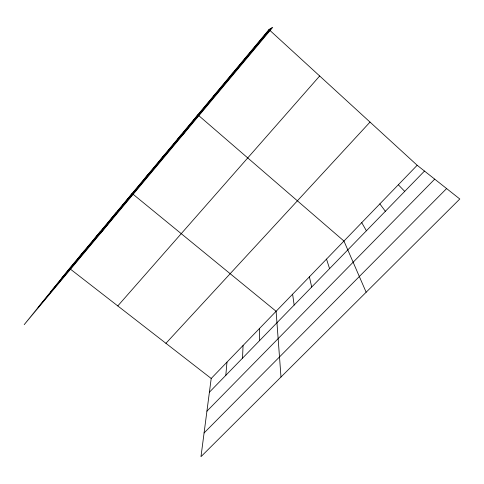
<?xml version="1.0" encoding="UTF-8"?>
<svg xmlns="http://www.w3.org/2000/svg" width="484" height="484" viewBox="0 0 484 484"><rect width="100%" height="100%" fill="white"/><g stroke="black" fill="none" stroke-linecap="round" stroke-linejoin="round"><path stroke-width="0.73" d="M242.532 358.136L243.053 345.497M225.81 375.33L226.978 362.135M417.172 165.268L211.199 378.47L200.981 456.672L459.8 198.997L417.172 165.268L268.995 29.578L69.527 268.451L24.2 324.649L272.74 27.328L268.995 29.578M250.409 52.211L250.651 51.546M231.606 74.73L232.683 73.066M213.196 96.776L215.077 94.15M182.274 135.55L197.829 114.811L343.961 241.05L366.146 292.239M177.513 139.495L180.913 135.06M160.222 160.192L164.336 154.916M143.282 180.478L148.074 174.385M100.545 233.318L132.132 193.485L276.104 311.285L280.992 377.012M109.922 220.42L116.021 212.778M93.503 240.076L100.218 231.697M77.416 259.339L84.724 250.252M61.643 278.221L269.63 29.197M50.705 291.791L270.526 28.659M38.061 307.467L271.572 28.03M117.793 305.93L319.676 75.988M165.933 343.319L370.024 122.089M209.409 392.197L424.486 171.058M206.928 411.164L434.705 179.141M204.079 432.95L446.617 188.566M69.527 268.451L211.199 378.47M398.332 184.773L404.727 191.374M379.861 203.897L385.367 211.278M361.736 222.652L366.394 230.783M326.519 259.103L329.568 268.65M309.403 276.824L311.69 287.03M292.602 294.212L294.157 305.059M259.424 328.551L259.575 340.609"/></g></svg>
